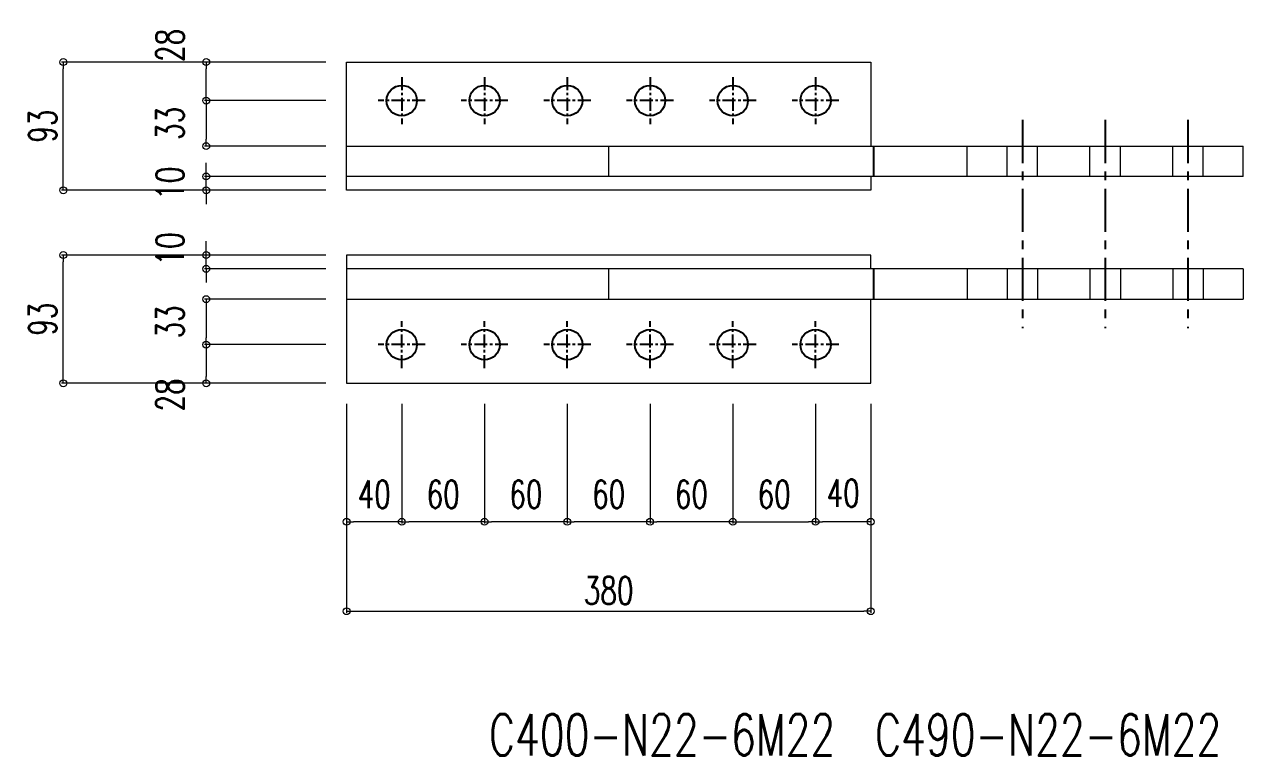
# Model space of a CAD drawing. Header units: millimetres. Extents: x -11384 to 29624, y 0 to 17788.
# Drawn here: x 26750 to 27638, y 10893 to 11423 of the extents above; entities that cross this region are included whole.
import ezdxf

# ---------------------------------------------------------------- set-up
doc = ezdxf.new("R2010")
doc.units = ezdxf.units.MM
doc.header["$LTSCALE"] = 5
for name, pattern in [('ACAD_ISO03W100', [30, 12, -18]), ('CENTER1', [10, 6.25, -1.25, 1.25, -1.25]), ('JIS_08_50', [53, 50, -1.125, 0.75, -1.125])]:
    doc.linetypes.add(name, pattern=pattern)
doc.layers.get('0').update_dxf_attribs({"color": 255})
doc.layers.get('DEFPOINTS').update_dxf_attribs({"color": 255})
for name, color, linetype in [('CENTER', 2, 'JIS_08_50'), ('寸法', 4, 'Continuous'), ('補助線', 7, 'ACAD_ISO03W100'), ('金物', 142, 'Continuous')]:
    doc.layers.add(name, color=color, linetype=linetype)
doc.styles.add('KANJI', font='simplex.shx', dxfattribs={"width": 0.7, "bigfont": 'extfont2.shx'})
doc.styles.add('SUNPOU2', font='simplex.shx', dxfattribs={"width": 0.7, "height": 50, "bigfont": 'extfont2.shx'})
doc.dimstyles.new('一般寸法-小さめ', dxfattribs={"dimscale": 10, "dimtxt": 2, "dimasz": 0.5, "dimexe": 0.125, "dimexo": 1.5, "dimgap": 0.5, "dimtad": 1, "dimtxsty": 'KANJI', "dimblk": 'ORIGIN', "dimcen": 0, "dimclrd": 256, "dimclre": 256, "dimclrt": 256, "dimadec": 0, "dimazin": 0, "dimtfac": 1, "dimtmove": 2, "dimatfit": 2, "dimfxl": 0, "dimtolj": 2, "dimlwd": 5, "dimlwe": 5, "dimarcsym": 0})

# ---------------------------------------------------------------- blocks, each defined once
blk = doc.blocks.new('_Origin')
at = {"color": 0, "linetype": 'ByBlock', "lineweight": -2}
blk.add_line((0, 0), (-1, 0), dxfattribs=at)
blk.add_circle((0, 0), 0.5, dxfattribs=at)
blk = doc.blocks.new('*D305')
at = {"layer": 'DEFPOINTS', "color": 0, "transparency": 16777216}
for p in [(26983.11, 11224), (26881.3, 11191), (26983.11, 11191)]:
    blk.add_point(p, dxfattribs=at)
at = {"layer": '寸法', "lineweight": 5, "transparency": 16777216}
for p, q in [((26968.11, 11224), (26880.05, 11224)), ((26881.3, 11219), (26881.3, 11196)), ((26968.11, 11191), (26880.05, 11191))]:
    blk.add_line(p, q, dxfattribs=at)
at = {"layer": '寸法', "lineweight": 5, "transparency": 16777216, "xscale": 5, "yscale": 5, "zscale": 5}
for p, rotation in [((26881.3, 11224), 90), ((26881.3, 11191), 270)]:
    blk.add_blockref('_Origin', p, dxfattribs=dict(at, rotation=rotation))
at = {"layer": '寸法', "transparency": 16777216, "insert": (26855.05, 11207.5), "char_height": 20, "attachment_point": 5, "rotation": 90, "style": 'KANJI'}
blk.add_mtext('\\A2;33', dxfattribs=at)
blk = doc.blocks.new('*D512')
at = {"layer": 'DEFPOINTS', "color": 0, "transparency": 16777216}
for p in [(26777.68, 11396), (26983.11, 11396), (26983.11, 11303)]:
    blk.add_point(p, dxfattribs=at)
at = {"layer": '寸法', "lineweight": 5, "transparency": 16777216}
for p, q in [((26968.11, 11396), (26776.43, 11396)), ((26777.68, 11308), (26777.68, 11391)), ((26968.11, 11303), (26776.43, 11303))]:
    blk.add_line(p, q, dxfattribs=at)
at = {"layer": '寸法', "lineweight": 5, "transparency": 16777216, "xscale": 5, "yscale": 5, "zscale": 5}
for p, rotation in [((26777.68, 11396), 90), ((26777.68, 11303), 270)]:
    blk.add_blockref('_Origin', p, dxfattribs=dict(at, rotation=rotation))
at = {"layer": '寸法', "transparency": 16777216, "insert": (26762.68, 11349.5), "char_height": 20, "attachment_point": 5, "rotation": 90, "style": 'KANJI'}
blk.add_mtext('\\A2;93', dxfattribs=at)
blk = doc.blocks.new('*D306')
at = {"layer": 'DEFPOINTS', "color": 0, "transparency": 16777216}
for p in [(27633.11, 11246), (27799.23, 11246), (27633.11, 11224)]:
    blk.add_point(p, dxfattribs=at)
at = {"layer": '寸法', "lineweight": 5, "transparency": 16777216}
for p, q in [((27648.11, 11246), (27800.48, 11246)), ((27799.23, 11229), (27799.23, 11241)), ((27648.11, 11224), (27800.48, 11224))]:
    blk.add_line(p, q, dxfattribs=at)
at = {"layer": '寸法', "lineweight": 5, "transparency": 16777216, "xscale": 5, "yscale": 5, "zscale": 5}
for p, rotation in [((27799.23, 11246), 90), ((27799.23, 11224), 270)]:
    blk.add_blockref('_Origin', p, dxfattribs=dict(at, rotation=rotation))
at = {"layer": '寸法', "transparency": 16777216, "insert": (27774.23, 11196.13), "char_height": 20, "attachment_point": 5, "rotation": 90, "style": 'KANJI'}
blk.add_mtext('\\A2;22', dxfattribs=at)
blk = doc.blocks.new('*D513')
at = {"layer": 'DEFPOINTS', "color": 0, "transparency": 16777216}
for p in [(27633.11, 11335), (27799.23, 11335), (27633.11, 11313)]:
    blk.add_point(p, dxfattribs=at)
at = {"layer": '寸法', "lineweight": 5, "transparency": 16777216}
for p, q in [((27648.11, 11335), (27800.48, 11335)), ((27799.23, 11318), (27799.23, 11330)), ((27648.11, 11313), (27800.48, 11313))]:
    blk.add_line(p, q, dxfattribs=at)
at = {"layer": '寸法', "lineweight": 5, "transparency": 16777216, "xscale": 5, "yscale": 5, "zscale": 5}
for p, rotation in [((27799.23, 11335), 90), ((27799.23, 11313), 270)]:
    blk.add_blockref('_Origin', p, dxfattribs=dict(at, rotation=rotation))
at = {"layer": '寸法', "transparency": 16777216, "insert": (27774.23, 11363.13), "char_height": 20, "attachment_point": 5, "rotation": 90, "style": 'KANJI'}
blk.add_mtext('\\A2;22', dxfattribs=at)
blk = doc.blocks.new('*D308')
at = {"layer": 'DEFPOINTS', "color": 0, "transparency": 16777216}
for p in [(26881.3, 11396), (26983.11, 11396), (26983.11, 11368)]:
    blk.add_point(p, dxfattribs=at)
at = {"layer": '寸法', "lineweight": 5, "transparency": 16777216}
for p, q in [((26968.11, 11396), (26880.05, 11396)), ((26881.3, 11373), (26881.3, 11391)), ((26968.11, 11368), (26880.05, 11368))]:
    blk.add_line(p, q, dxfattribs=at)
at = {"layer": '寸法', "lineweight": 5, "transparency": 16777216, "xscale": 5, "yscale": 5, "zscale": 5}
for p, rotation in [((26881.3, 11396), 90), ((26881.3, 11368), 270)]:
    blk.add_blockref('_Origin', p, dxfattribs=dict(at, rotation=rotation))
at = {"layer": '寸法', "transparency": 16777216, "insert": (26855.05, 11408.09), "char_height": 20, "attachment_point": 5, "rotation": 90, "style": 'KANJI'}
blk.add_mtext('\\A2;28', dxfattribs=at)
blk = doc.blocks.new('*D310')
at = {"layer": 'DEFPOINTS', "color": 0, "transparency": 16777216}
for p in [(26881.3, 11313), (26983.11, 11313), (26983.11, 11303)]:
    blk.add_point(p, dxfattribs=at)
at = {"layer": '寸法', "lineweight": 5, "transparency": 16777216}
for p, q in [((26881.3, 11318), (26881.3, 11323)), ((26968.11, 11313), (26880.05, 11313)), ((26881.3, 11303), (26881.3, 11313)), ((26968.11, 11303), (26880.05, 11303)), ((26881.3, 11298), (26881.3, 11293))]:
    blk.add_line(p, q, dxfattribs=at)
at = {"layer": '寸法', "lineweight": 5, "transparency": 16777216, "xscale": 5, "yscale": 5, "zscale": 5}
for p, rotation in [((26881.3, 11313), 270), ((26881.3, 11303), 90)]:
    blk.add_blockref('_Origin', p, dxfattribs=dict(at, rotation=rotation))
at = {"layer": '寸法', "transparency": 16777216, "insert": (26855.05, 11308.15), "char_height": 20, "attachment_point": 5, "rotation": 90, "style": 'KANJI'}
blk.add_mtext('\\A2;10', dxfattribs=at)
blk = doc.blocks.new('*D516')
at = {"layer": 'DEFPOINTS', "color": 0, "transparency": 16777216}
for p in [(26777.68, 11256), (26983.11, 11256), (26983.11, 11163)]:
    blk.add_point(p, dxfattribs=at)
at = {"layer": '寸法', "lineweight": 5, "transparency": 16777216}
for p, q in [((26968.11, 11256), (26776.43, 11256)), ((26777.68, 11168), (26777.68, 11251)), ((26968.11, 11163), (26776.43, 11163))]:
    blk.add_line(p, q, dxfattribs=at)
at = {"layer": '寸法', "lineweight": 5, "transparency": 16777216, "xscale": 5, "yscale": 5, "zscale": 5}
for p, rotation in [((26777.68, 11256), 90), ((26777.68, 11163), 270)]:
    blk.add_blockref('_Origin', p, dxfattribs=dict(at, rotation=rotation))
at = {"layer": '寸法', "transparency": 16777216, "insert": (26762.68, 11209.5), "char_height": 20, "attachment_point": 5, "rotation": 90, "style": 'KANJI'}
blk.add_mtext('\\A2;93', dxfattribs=at)
blk = doc.blocks.new('*D314')
at = {"layer": 'DEFPOINTS', "color": 0, "transparency": 16777216}
for p in [(26881.3, 11256), (26983.11, 11256), (26983.11, 11246)]:
    blk.add_point(p, dxfattribs=at)
at = {"layer": '寸法', "lineweight": 5, "transparency": 16777216}
for p, q in [((26881.3, 11261), (26881.3, 11266)), ((26968.11, 11256), (26880.05, 11256)), ((26881.3, 11246), (26881.3, 11256)), ((26968.11, 11246), (26880.05, 11246)), ((26881.3, 11241), (26881.3, 11236))]:
    blk.add_line(p, q, dxfattribs=at)
at = {"layer": '寸法', "lineweight": 5, "transparency": 16777216, "xscale": 5, "yscale": 5, "zscale": 5}
for p, rotation in [((26881.3, 11256), 270), ((26881.3, 11246), 90)]:
    blk.add_blockref('_Origin', p, dxfattribs=dict(at, rotation=rotation))
at = {"layer": '寸法', "transparency": 16777216, "insert": (26855.05, 11260.46), "char_height": 20, "attachment_point": 5, "rotation": 90, "style": 'KANJI'}
blk.add_mtext('\\A2;10', dxfattribs=at)
blk = doc.blocks.new('*D315')
at = {"layer": 'DEFPOINTS', "color": 0, "transparency": 16777216}
for p in [(26983.11, 11191), (26881.3, 11163), (26983.11, 11163)]:
    blk.add_point(p, dxfattribs=at)
at = {"layer": '寸法', "lineweight": 5, "transparency": 16777216}
for p, q in [((26968.11, 11191), (26880.05, 11191)), ((26881.3, 11186), (26881.3, 11168)), ((26968.11, 11163), (26880.05, 11163))]:
    blk.add_line(p, q, dxfattribs=at)
at = {"layer": '寸法', "lineweight": 5, "transparency": 16777216, "xscale": 5, "yscale": 5, "zscale": 5}
for p, rotation in [((26881.3, 11191), 90), ((26881.3, 11163), 270)]:
    blk.add_blockref('_Origin', p, dxfattribs=dict(at, rotation=rotation))
at = {"layer": '寸法', "transparency": 16777216, "insert": (26855.05, 11154.56), "char_height": 20, "attachment_point": 5, "rotation": 90, "style": 'KANJI'}
blk.add_mtext('\\A2;28', dxfattribs=at)
blk = doc.blocks.new('*D517')
at = {"layer": 'DEFPOINTS', "color": 0, "transparency": 16777216}
for p in [(26983.11, 11163), (27363.11, 11163), (27363.11, 10997.65)]:
    blk.add_point(p, dxfattribs=at)
at = {"layer": '寸法', "lineweight": 5, "transparency": 16777216}
for p, q in [((26983.11, 11148), (26983.11, 10996.4)), ((27363.11, 11148), (27363.11, 10996.4)), ((26988.11, 10997.65), (27358.11, 10997.65))]:
    blk.add_line(p, q, dxfattribs=at)
at = {"layer": '寸法', "lineweight": 5, "transparency": 16777216, "xscale": 5, "yscale": 5, "zscale": 5, "rotation": 180}
blk.add_blockref('_Origin', (26983.11, 10997.65), dxfattribs=at)
at = {"layer": '寸法', "lineweight": 5, "transparency": 16777216, "xscale": 5, "yscale": 5, "zscale": 5}
blk.add_blockref('_Origin', (27363.11, 10997.65), dxfattribs=at)
at = {"layer": '寸法', "transparency": 16777216, "insert": (27173.11, 11012.65), "char_height": 20, "attachment_point": 5, "style": 'KANJI'}
blk.add_mtext('\\A2;380', dxfattribs=at)
blk = doc.blocks.new('*D316')
at = {"layer": 'DEFPOINTS', "color": 0, "transparency": 16777216}
for p in [(27083.11, 11163), (27143.11, 11163), (27083.11, 11062.52)]:
    blk.add_point(p, dxfattribs=at)
at = {"layer": '寸法', "lineweight": 5, "transparency": 16777216}
for p, q in [((27083.11, 11148), (27083.11, 11061.27)), ((27143.11, 11148), (27143.11, 11061.27)), ((27138.11, 11062.52), (27088.11, 11062.52))]:
    blk.add_line(p, q, dxfattribs=at)
at = {"layer": '寸法', "lineweight": 5, "transparency": 16777216, "xscale": 5, "yscale": 5, "zscale": 5, "rotation": 180}
blk.add_blockref('_Origin', (27083.11, 11062.52), dxfattribs=at)
at = {"layer": '寸法', "lineweight": 5, "transparency": 16777216, "xscale": 5, "yscale": 5, "zscale": 5}
blk.add_blockref('_Origin', (27143.11, 11062.52), dxfattribs=at)
at = {"layer": '寸法', "transparency": 16777216, "insert": (27113.11, 11082.52), "char_height": 20, "attachment_point": 5, "style": 'KANJI'}
blk.add_mtext('\\A2;60', dxfattribs=at)
blk = doc.blocks.new('*D317')
at = {"layer": 'DEFPOINTS', "color": 0, "transparency": 16777216}
for p in [(26983.11, 11163), (27023.11, 11163), (26983.11, 11062.52)]:
    blk.add_point(p, dxfattribs=at)
at = {"layer": '寸法', "lineweight": 5, "transparency": 16777216}
for p, q in [((26983.11, 11148), (26983.11, 11061.27)), ((27023.11, 11148), (27023.11, 11061.27)), ((27018.11, 11062.52), (26988.11, 11062.52))]:
    blk.add_line(p, q, dxfattribs=at)
at = {"layer": '寸法', "lineweight": 5, "transparency": 16777216, "xscale": 5, "yscale": 5, "zscale": 5, "rotation": 180}
blk.add_blockref('_Origin', (26983.11, 11062.52), dxfattribs=at)
at = {"layer": '寸法', "lineweight": 5, "transparency": 16777216, "xscale": 5, "yscale": 5, "zscale": 5}
blk.add_blockref('_Origin', (27023.11, 11062.52), dxfattribs=at)
at = {"layer": '寸法', "transparency": 16777216, "insert": (27003.11, 11082.52), "char_height": 20, "attachment_point": 5, "style": 'KANJI'}
blk.add_mtext('\\A2;40', dxfattribs=at)
blk = doc.blocks.new('*D318')
at = {"layer": 'DEFPOINTS', "color": 0, "transparency": 16777216}
for p in [(27203.11, 11163), (27263.11, 11163), (27203.11, 11062.52)]:
    blk.add_point(p, dxfattribs=at)
at = {"layer": '寸法', "lineweight": 5, "transparency": 16777216}
for p, q in [((27203.11, 11148), (27203.11, 11061.27)), ((27263.11, 11148), (27263.11, 11061.27)), ((27258.11, 11062.52), (27208.11, 11062.52))]:
    blk.add_line(p, q, dxfattribs=at)
at = {"layer": '寸法', "lineweight": 5, "transparency": 16777216, "xscale": 5, "yscale": 5, "zscale": 5, "rotation": 180}
blk.add_blockref('_Origin', (27203.11, 11062.52), dxfattribs=at)
at = {"layer": '寸法', "lineweight": 5, "transparency": 16777216, "xscale": 5, "yscale": 5, "zscale": 5}
blk.add_blockref('_Origin', (27263.11, 11062.52), dxfattribs=at)
at = {"layer": '寸法', "transparency": 16777216, "insert": (27233.11, 11082.52), "char_height": 20, "attachment_point": 5, "style": 'KANJI'}
blk.add_mtext('\\A2;60', dxfattribs=at)
blk = doc.blocks.new('*D319')
at = {"layer": 'DEFPOINTS', "color": 0, "transparency": 16777216}
for p in [(27263.11, 11163), (27323.11, 11163), (27323.11, 11062.52)]:
    blk.add_point(p, dxfattribs=at)
at = {"layer": '寸法', "lineweight": 5, "transparency": 16777216}
for p, q in [((27263.11, 11148), (27263.11, 11061.27)), ((27323.11, 11148), (27323.11, 11061.27)), ((27268.11, 11062.52), (27318.11, 11062.52))]:
    blk.add_line(p, q, dxfattribs=at)
at = {"layer": '寸法', "lineweight": 5, "transparency": 16777216, "xscale": 5, "yscale": 5, "zscale": 5, "rotation": 180}
blk.add_blockref('_Origin', (27263.11, 11062.52), dxfattribs=at)
at = {"layer": '寸法', "lineweight": 5, "transparency": 16777216, "xscale": 5, "yscale": 5, "zscale": 5}
blk.add_blockref('_Origin', (27323.11, 11062.52), dxfattribs=at)
at = {"layer": '寸法', "transparency": 16777216, "insert": (27293.11, 11082.52), "char_height": 20, "attachment_point": 5, "style": 'KANJI'}
blk.add_mtext('\\A2;60', dxfattribs=at)
blk = doc.blocks.new('*D320')
at = {"layer": 'DEFPOINTS', "color": 0, "transparency": 16777216}
for p in [(27323.11, 11163), (27363.11, 11163), (27323.11, 11062.52)]:
    blk.add_point(p, dxfattribs=at)
at = {"layer": '寸法', "lineweight": 5, "transparency": 16777216}
for p, q in [((27323.11, 11148), (27323.11, 11061.27)), ((27363.11, 11148), (27363.11, 11061.27)), ((27358.11, 11062.52), (27328.11, 11062.52))]:
    blk.add_line(p, q, dxfattribs=at)
at = {"layer": '寸法', "lineweight": 5, "transparency": 16777216, "xscale": 5, "yscale": 5, "zscale": 5, "rotation": 180}
blk.add_blockref('_Origin', (27323.11, 11062.52), dxfattribs=at)
at = {"layer": '寸法', "lineweight": 5, "transparency": 16777216, "xscale": 5, "yscale": 5, "zscale": 5}
blk.add_blockref('_Origin', (27363.11, 11062.52), dxfattribs=at)
at = {"layer": '寸法', "transparency": 16777216, "insert": (27343.11, 11083.29), "char_height": 20, "attachment_point": 5, "style": 'KANJI'}
blk.add_mtext('\\A2;40', dxfattribs=at)
blk = doc.blocks.new('*D323')
at = {"layer": 'DEFPOINTS', "color": 0, "transparency": 16777216}
for p in [(26983.11, 11368), (26881.3, 11335), (26983.11, 11335)]:
    blk.add_point(p, dxfattribs=at)
at = {"layer": '寸法', "lineweight": 5, "transparency": 16777216}
for p, q in [((26968.11, 11368), (26880.05, 11368)), ((26881.3, 11363), (26881.3, 11340)), ((26968.11, 11335), (26880.05, 11335))]:
    blk.add_line(p, q, dxfattribs=at)
at = {"layer": '寸法', "lineweight": 5, "transparency": 16777216, "xscale": 5, "yscale": 5, "zscale": 5}
for p, rotation in [((26881.3, 11368), 90), ((26881.3, 11335), 270)]:
    blk.add_blockref('_Origin', p, dxfattribs=dict(at, rotation=rotation))
at = {"layer": '寸法', "transparency": 16777216, "insert": (26855.05, 11351.5), "char_height": 20, "attachment_point": 5, "rotation": 90, "style": 'KANJI'}
blk.add_mtext('\\A2;33', dxfattribs=at)
blk = doc.blocks.new('*D324')
at = {"layer": 'DEFPOINTS', "color": 0, "transparency": 16777216}
for p in [(27143.11, 11163), (27203.11, 11163), (27143.11, 11062.52)]:
    blk.add_point(p, dxfattribs=at)
at = {"layer": '寸法', "lineweight": 5, "transparency": 16777216}
for p, q in [((27143.11, 11148), (27143.11, 11061.27)), ((27203.11, 11148), (27203.11, 11061.27)), ((27198.11, 11062.52), (27148.11, 11062.52))]:
    blk.add_line(p, q, dxfattribs=at)
at = {"layer": '寸法', "lineweight": 5, "transparency": 16777216, "xscale": 5, "yscale": 5, "zscale": 5, "rotation": 180}
blk.add_blockref('_Origin', (27143.11, 11062.52), dxfattribs=at)
at = {"layer": '寸法', "lineweight": 5, "transparency": 16777216, "xscale": 5, "yscale": 5, "zscale": 5}
blk.add_blockref('_Origin', (27203.11, 11062.52), dxfattribs=at)
at = {"layer": '寸法', "transparency": 16777216, "insert": (27173.11, 11082.52), "char_height": 20, "attachment_point": 5, "style": 'KANJI'}
blk.add_mtext('\\A2;60', dxfattribs=at)
blk = doc.blocks.new('*D325')
at = {"layer": 'DEFPOINTS', "color": 0, "transparency": 16777216}
for p in [(27023.11, 11163), (27083.11, 11163), (27023.11, 11062.52)]:
    blk.add_point(p, dxfattribs=at)
at = {"layer": '寸法', "lineweight": 5, "transparency": 16777216}
for p, q in [((27023.11, 11148), (27023.11, 11061.27)), ((27083.11, 11148), (27083.11, 11061.27)), ((27078.11, 11062.52), (27028.11, 11062.52))]:
    blk.add_line(p, q, dxfattribs=at)
at = {"layer": '寸法', "lineweight": 5, "transparency": 16777216, "xscale": 5, "yscale": 5, "zscale": 5, "rotation": 180}
blk.add_blockref('_Origin', (27023.11, 11062.52), dxfattribs=at)
at = {"layer": '寸法', "lineweight": 5, "transparency": 16777216, "xscale": 5, "yscale": 5, "zscale": 5}
blk.add_blockref('_Origin', (27083.11, 11062.52), dxfattribs=at)
at = {"layer": '寸法', "transparency": 16777216, "insert": (27053.11, 11082.52), "char_height": 20, "attachment_point": 5, "style": 'KANJI'}
blk.add_mtext('\\A2;60', dxfattribs=at)

msp = doc.modelspace()

# ---------------------------------------------------------------- linework, layer by layer
at = {"layer": 'CENTER', "color": 7, "linetype": 'CENTER1'}
for p, q in [((27473.106, 11354.004), (27473.106, 11203.004)), ((27533.106, 11354.004), (27533.106, 11203.004)), ((27593.106, 11354.004), (27593.106, 11203.004))]:
    msp.add_line(p, q, dxfattribs=at)
at = {"layer": '寸法', "linetype": 'CENTER1', "ltscale": 0.3}
for p, q in [((27023.106, 11385.004), (27023.106, 11351.004)), ((27083.106, 11385.004), (27083.106, 11351.004)), ((27143.106, 11385.004), (27143.106, 11351.004)), ((27203.106, 11385.004), (27203.106, 11351.004)), ((27263.106, 11385.004), (27263.106, 11351.004)), ((27323.106, 11385.004), (27323.106, 11351.004)), ((27040.106, 11368.004), (27006.106, 11368.004)), ((27100.106, 11368.004), (27066.106, 11368.004)), ((27160.106, 11368.004), (27126.106, 11368.004)), ((27220.106, 11368.004), (27186.106, 11368.004)), ((27280.106, 11368.004), (27246.106, 11368.004)), ((27340.106, 11368.004), (27306.106, 11368.004)), ((27023.106, 11174.004), (27023.106, 11208.004)), ((27083.106, 11174.004), (27083.106, 11208.004)), ((27143.106, 11174.004), (27143.106, 11208.004)), ((27203.106, 11174.004), (27203.106, 11208.004)), ((27263.106, 11174.004), (27263.106, 11208.004)), ((27323.106, 11174.004), (27323.106, 11208.004)), ((27040.106, 11191.004), (27006.106, 11191.004)), ((27100.106, 11191.004), (27066.106, 11191.004)), ((27160.106, 11191.004), (27126.106, 11191.004)), ((27220.106, 11191.004), (27186.106, 11191.004)), ((27280.106, 11191.004), (27246.106, 11191.004)), ((27340.106, 11191.004), (27306.106, 11191.004))]:
    msp.add_line(p, q, dxfattribs=at)
at = {"layer": '補助線', "lineweight": 18}
for p, q in [((27462.106, 11313.004), (27462.106, 11335.004)), ((27484.106, 11313.004), (27484.106, 11335.004)), ((27522.106, 11313.004), (27522.106, 11335.004)), ((27544.106, 11313.004), (27544.106, 11335.004)), ((27582.106, 11313.004), (27582.106, 11335.004)), ((27604.106, 11313.004), (27604.106, 11335.004)), ((27462.106, 11246.004), (27462.106, 11224.004)), ((27484.106, 11246.004), (27484.106, 11224.004)), ((27522.106, 11246.004), (27522.106, 11224.004)), ((27544.106, 11246.004), (27544.106, 11224.004)), ((27582.106, 11246.004), (27582.106, 11224.004)), ((27604.106, 11246.004), (27604.106, 11224.004))]:
    msp.add_line(p, q, dxfattribs=at)
at = {"layer": '金物', "lineweight": 18}
for p, q in [((26983.106, 11303.004), (26983.106, 11396.004)), ((26983.106, 11396.004), (27363.106, 11396.004)), ((27363.106, 11396.004), (27363.106, 11335.004)), ((26983.106, 11335.004), (27633.106, 11335.004)), ((27173.106, 11335.004), (27173.106, 11313.004)), ((27433.106, 11313.004), (27433.106, 11335.004)), ((27633.106, 11313.004), (27633.106, 11335.004)), ((27633.106, 11313.004), (26983.106, 11313.004)), ((27363.106, 11313.004), (27363.106, 11303.004)), ((27363.106, 11303.004), (26983.106, 11303.004)), ((26983.106, 11256.004), (26983.106, 11163.004)), ((27363.106, 11256.004), (26983.106, 11256.004)), ((27363.106, 11246.004), (27363.106, 11256.004)), ((27633.106, 11246.004), (26983.106, 11246.004)), ((27173.106, 11246.004), (27173.106, 11224.004)), ((27433.106, 11246.004), (27433.106, 11224.004)), ((27633.106, 11246.004), (27633.106, 11224.004)), ((26983.106, 11224.004), (27633.106, 11224.004)), ((27363.106, 11163.004), (27363.106, 11224.004)), ((26983.106, 11163.004), (27363.106, 11163.004))]:
    msp.add_line(p, q, dxfattribs=at)
at = {"layer": '金物', "ltscale": 2}
for p, q in [((27365.106, 11335.004), (27365.106, 11313.004)), ((27365.106, 11246.004), (27365.106, 11224.004))]:
    msp.add_line(p, q, dxfattribs=at)
at = {"layer": '金物', "ltscale": 2.5}
for centre in [(27023.106, 11368.004), (27083.106, 11368.004), (27143.106, 11368.004), (27203.106, 11368.004), (27263.106, 11368.004), (27323.106, 11368.004), (27023.106, 11191.004), (27083.106, 11191.004), (27143.106, 11191.004), (27203.106, 11191.004), (27263.106, 11191.004), (27323.106, 11191.004)]:
    msp.add_circle(centre, 11, dxfattribs=at)

# ---------------------------------------------------------------- texts
at = {"layer": '寸法', "ltscale": 2, "insert": (27351.831, 10907.987), "char_height": 30, "width": 1400, "attachment_point": 5, "style": 'SUNPOU2'}
msp.add_mtext('C400-N22-6M22  C490-N22-6M22', dxfattribs=at)

# ---------------------------------------------------------------- dimensions: what is measured, and where the dimension line sits
at = {"layer": '寸法'}
for base, p1, p2, angle, picture, middle in [((26881.298, 11396.004), (26983.106, 11368.004), (26983.106, 11396.004), 90, '*D308', (26855.048, 11408.095)), ((27799.226, 11335.004), (27633.106, 11313.004), (27633.106, 11335.004), 270, '*D513', (27774.226, 11363.134)), ((26881.298, 11335.004), (26983.106, 11368.004), (26983.106, 11335.004), 90, '*D323', (26855.048, 11351.504)), ((26881.298, 11313.004), (26983.106, 11303.004), (26983.106, 11313.004), 270, '*D310', (26855.048, 11308.153)), ((26881.298, 11256.004), (26983.106, 11246.004), (26983.106, 11256.004), 270, '*D314', (26855.048, 11260.461)), ((27799.226, 11246.004), (27633.106, 11224.004), (27633.106, 11246.004), 270, '*D306', (27774.226, 11196.126)), ((26881.298, 11191.004), (26983.106, 11224.004), (26983.106, 11191.004), 90, '*D305', (26855.048, 11207.504)), ((26881.298, 11163.004), (26983.106, 11191.004), (26983.106, 11163.004), 90, '*D315', (26855.048, 11154.56))]:
    dim = msp.add_linear_dim(base=base, p1=p1, p2=p2, angle=angle, dimstyle='一般寸法-小さめ', dxfattribs=at)
    dim.commit()
    dim.dimension.update_dxf_attribs({"geometry": picture, "text_midpoint": middle, "dimtype": 160})
for base, p1, p2, picture, middle in [((26777.679, 11396.004), (26983.106, 11303.004), (26983.106, 11396.004), '*D512', (26762.679, 11349.504)), ((26777.679, 11256.004), (26983.106, 11163.004), (26983.106, 11256.004), '*D516', (26762.679, 11209.504))]:
    dim = msp.add_linear_dim(base=base, p1=p1, p2=p2, angle=270, dimstyle='一般寸法-小さめ', dxfattribs=at)
    dim.commit()
    dim.dimension.update_dxf_attribs({"geometry": picture, "text_midpoint": middle})
dim = msp.add_linear_dim(base=(27363.106, 10997.647), p1=(26983.106, 11163.004), p2=(27363.106, 11163.004), dimstyle='一般寸法-小さめ', dxfattribs=at)
dim.commit()
dim.dimension.update_dxf_attribs({"geometry": '*D517', "text_midpoint": (27173.106, 11012.647)})
for base, p1, p2, picture, middle in [((26983.106, 11062.524), (27023.106, 11163.004), (26983.106, 11163.004), '*D317', (27003.106, 11082.524)), ((27023.106, 11062.524), (27083.106, 11163.004), (27023.106, 11163.004), '*D325', (27053.106, 11082.524)), ((27083.106, 11062.524), (27143.106, 11163.004), (27083.106, 11163.004), '*D316', (27113.106, 11082.524)), ((27143.106, 11062.524), (27203.106, 11163.004), (27143.106, 11163.004), '*D324', (27173.106, 11082.524)), ((27203.106, 11062.524), (27263.106, 11163.004), (27203.106, 11163.004), '*D318', (27233.106, 11082.524)), ((27323.106, 11062.524), (27263.106, 11163.004), (27323.106, 11163.004), '*D319', (27293.106, 11082.524)), ((27323.106, 11062.524), (27363.106, 11163.004), (27323.106, 11163.004), '*D320', (27343.106, 11083.286))]:
    dim = msp.add_linear_dim(base=base, p1=p1, p2=p2, dimstyle='一般寸法-小さめ', dxfattribs=at)
    dim.commit()
    dim.dimension.update_dxf_attribs({"geometry": picture, "text_midpoint": middle, "dimtype": 160})

doc.saveas('drawing.dxf')
